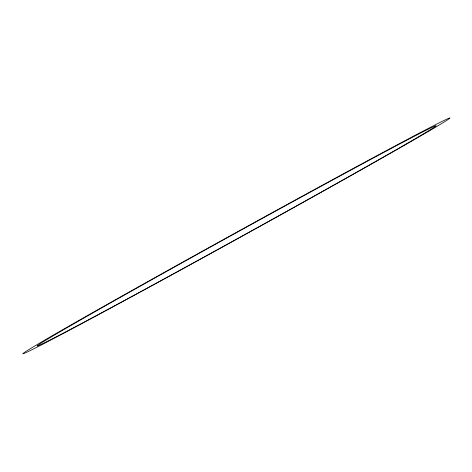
<?xml version="1.0" encoding="UTF-8"?>
<svg xmlns="http://www.w3.org/2000/svg" width="472" height="472" viewBox="0 0 472 472"><rect width="100%" height="100%" fill="white"/><g stroke="black" fill="none" stroke-linecap="round" stroke-linejoin="round"><path stroke-width="0.71" d="M103.87 311.756A243.8 3.062 -28.9 0 0 447.657 119.782A243.8 3.062 -28.9 0 0 158.031 275.866A243.8 3.062 -28.9 0 0 103.87 311.756M114.997 305.561A227.846 2.856 -28.9 0 0 434.311 127.174A227.846 2.856 -28.9 0 0 160.386 274.91A227.846 2.856 -28.9 0 0 114.997 305.561"/></g></svg>
